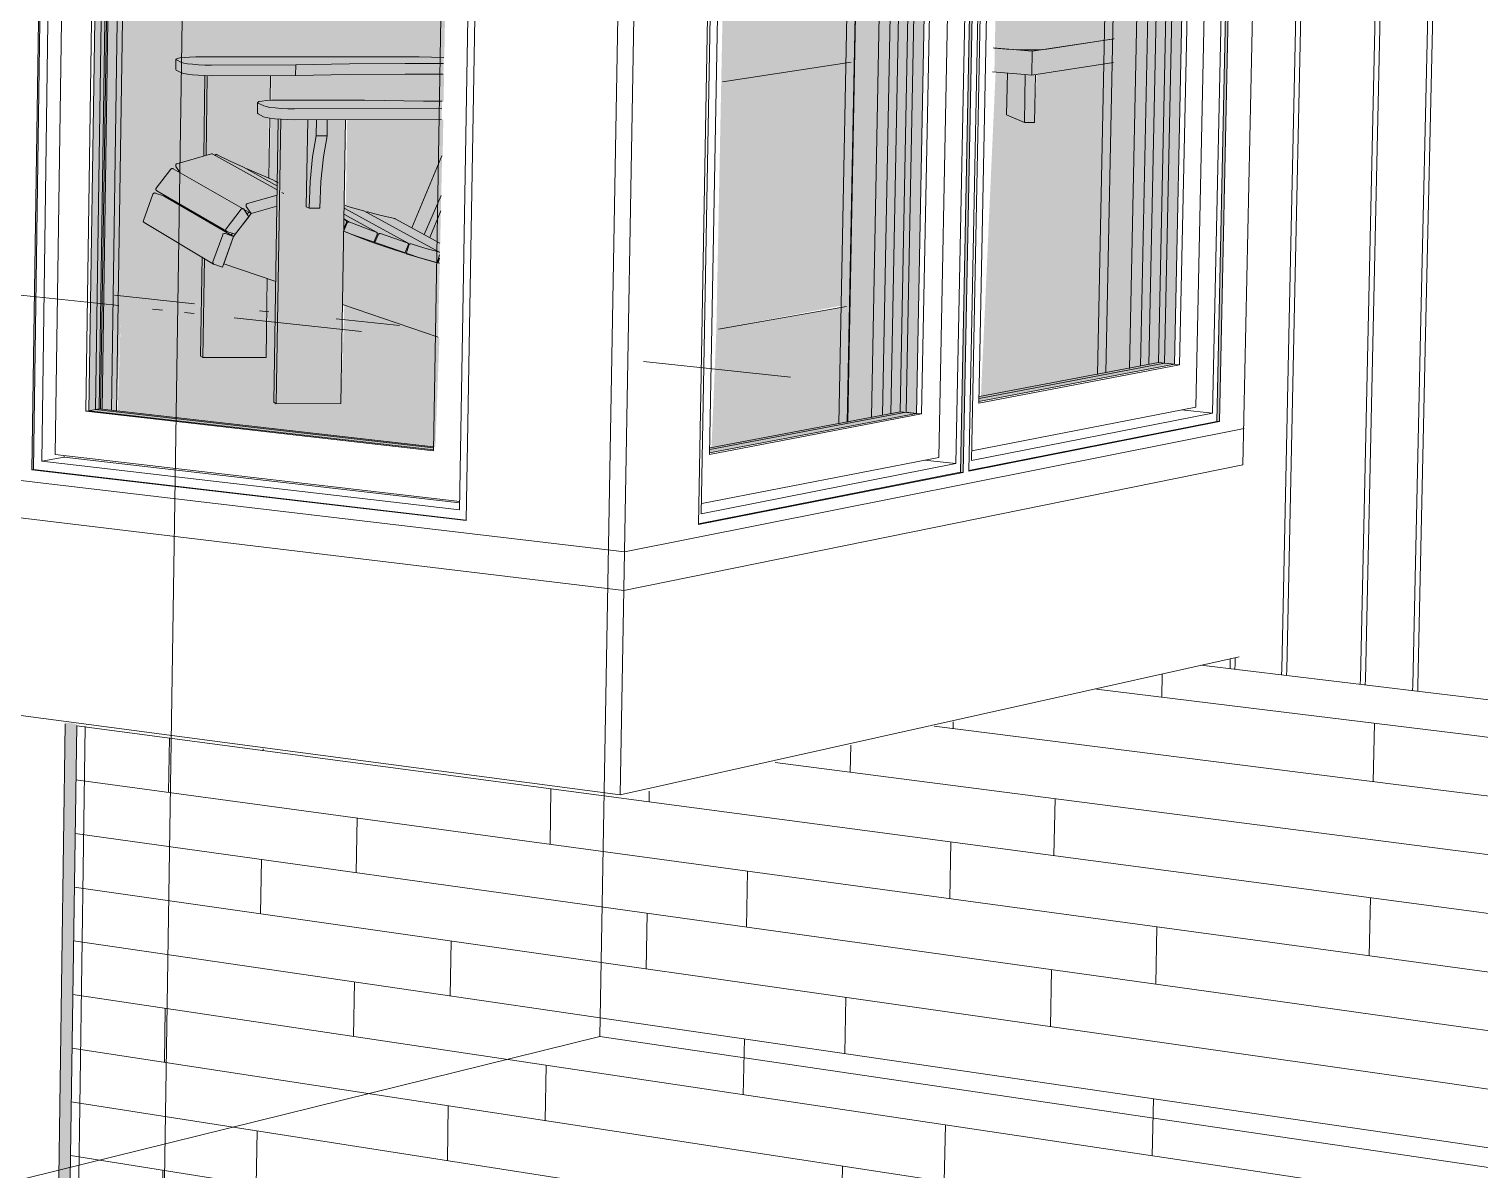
# Model space of a CAD drawing. Header units: inches. Extents: x 5690 to 5695, y -585 to 907.
# Drawn here: x 5694.5512 to 5694.6825, y 381.805 to 381.9082 of the extents above; entities that cross this region are included whole.
import ezdxf

# ---------------------------------------------------------------- set-up
doc = ezdxf.new("R2010")
doc.units = ezdxf.units.IN
doc.header["$MEASUREMENT"] = 0
for name, color, linetype, lineweight in [('A-DETL', 90, 'Continuous', 9), ('A-FLOR', 192, 'Continuous', 13), ('A-GLAZ-2', 151, 'Continuous', 9), ('A-WALL', 113, 'Continuous', 13), ('A-WALL-PATT-1', 111, 'Continuous', 9), ('G-ANNO-SYMB-1', 111, 'Continuous', 9), ('I-FURN', 30, 'Continuous', 9), ('I-WALL', 2, 'Continuous', 13), ('I-WALL-1', 2, 'Continuous', 9), ('Q-CASE', 31, 'Continuous', 9), ('S-FNDN', 32, 'Continuous', 13), ('S-FNDN-1', 32, 'Continuous', 9)]:
    doc.layers.add(name, color=color, linetype=linetype, lineweight=lineweight)
doc.layers.add('A-GLAZ-1', color=151, linetype='Continuous', lineweight=13, transparency=0.75)

# ---------------------------------------------------------------- blocks, each defined once
blk = doc.blocks.new('FP_129-3D View 1 Copy 1 Copy 1 Copy 1')
at = {"layer": 'A-WALL-PATT-1'}
for p, q in [((-8118.4018, 381.84774), (-8118.40176, 381.84982)), ((-8118.4077, 381.84847), (-8118.39223, 381.84657)), ((-8118.50003, 381.84515), (-8118.39257, 381.83089)), ((-8118.42239, 381.84513), (-8118.39234, 381.84134)), ((-8118.42069, 381.84491), (-8118.42068, 381.84552)), ((-8118.49172, 381.83914), (-8118.49164, 381.84404)), ((-8118.43001, 381.84097), (-8118.42996, 381.8434)), ((-8118.48316, 381.84291), (-8118.48315, 381.84308)), ((-8118.4368, 381.84185), (-8118.39246, 381.83611)), ((-8118.5001, 381.84028), (-8118.39268, 381.82567)), ((-8118.45718, 381.83444), (-8118.4571, 381.83945)), ((-8118.44821, 381.83827), (-8118.44819, 381.83926)), ((-8118.41156, 381.83341), (-8118.41146, 381.83857)), ((-8118.47473, 381.83187), (-8118.47465, 381.83682)), ((-8118.50017, 381.83542), (-8118.39279, 381.82045)), ((-8118.42099, 381.82952), (-8118.42089, 381.83465)), ((-8118.48339, 381.82815), (-8118.48331, 381.83307)), ((-8118.4394, 381.82695), (-8118.4393, 381.83201)), ((-8118.50025, 381.83056), (-8118.39291, 381.81523)), ((-8118.44848, 381.82317), (-8118.44839, 381.8282)), ((-8118.40234, 381.82178), (-8118.40223, 381.82697)), ((-8118.50032, 381.8257), (-8118.39302, 381.81002)), ((-8118.46622, 381.82072), (-8118.46614, 381.82569)), ((-8118.41188, 381.81794), (-8118.41177, 381.82309)), ((-8118.47497, 381.81704), (-8118.47489, 381.82198)), ((-8118.50039, 381.82084), (-8118.39313, 381.80482)), ((-8118.43049, 381.8155), (-8118.4304, 381.82059)), ((-8118.49209, 381.81471), (-8118.49201, 381.81959)), ((-8118.50046, 381.81599), (-8118.39324, 381.79961)), ((-8118.43968, 381.81177), (-8118.43958, 381.81683)), ((-8118.45762, 381.80945), (-8118.45753, 381.81444)), ((-8118.50053, 381.81114), (-8118.39335, 381.79441)), ((-8118.46647, 381.80582), (-8118.46639, 381.81079)), ((-8118.40267, 381.80624), (-8118.40256, 381.81142)), ((-8118.48377, 381.80361), (-8118.4837, 381.80851)), ((-8118.4215, 381.80393), (-8118.42139, 381.80904)), ((-8118.5006, 381.80629), (-8118.39463, 381.7894)), ((-8118.43079, 381.80026), (-8118.43069, 381.80533)), ((-8118.49231, 381.80009), (-8118.49224, 381.80496)), ((-8118.44893, 381.79806), (-8118.44884, 381.80307)), ((-8118.50067, 381.80145), (-8118.404, 381.78572)), ((-8118.45788, 381.79449), (-8118.45779, 381.79947)), ((-8118.50074, 381.79661), (-8118.41325, 381.78208)), ((-8118.47537, 381.7924), (-8118.47529, 381.79732)), ((-8118.4124, 381.79224), (-8118.4123, 381.79737)), ((-8118.484, 381.78892), (-8118.48393, 381.79382)), ((-8118.4218, 381.78862), (-8118.4217, 381.79372)), ((-8118.50081, 381.79177), (-8118.42239, 381.77849)), ((-8118.44015, 381.78655), (-8118.44005, 381.79159)), ((-8118.50088, 381.78694), (-8118.43142, 381.77494)), ((-8118.4492, 381.78303), (-8118.44911, 381.78804)), ((-8118.46689, 381.78107), (-8118.4668, 381.78601)), ((-8118.50095, 381.7821), (-8118.44079, 381.77152)), ((-8118.47561, 381.77764), (-8118.47553, 381.78256)), ((-8118.49268, 381.77578), (-8118.4926, 381.78063)), ((-8118.43127, 381.775), (-8118.43117, 381.77998)), ((-8118.50103, 381.77728), (-8118.45009, 381.76814)), ((-8118.44042, 381.77165), (-8118.44033, 381.77648)), ((-8118.45831, 381.76962), (-8118.45823, 381.77458)), ((-8118.5011, 381.77245), (-8118.45928, 381.76481)), ((-8118.46714, 381.76625), (-8118.46705, 381.77118)), ((-8118.48439, 381.76451), (-8118.48431, 381.76938)), ((-8118.50117, 381.76763), (-8118.46835, 381.76153)), ((-8118.4929, 381.76123), (-8118.49283, 381.76608)), ((-8118.50124, 381.76281), (-8118.4773, 381.75828)), ((-8118.50131, 381.75799), (-8118.48615, 381.75507)), ((-8118.50138, 381.75318), (-8118.49488, 381.7519))]:
    blk.add_line(p, q, dxfattribs=at)
blk = doc.blocks.new('FP_130-3D View 1 Copy 1 Copy 1 Copy 1')
at = {"layer": 'A-WALL-PATT-1'}
for p, q in [((-8118.39026, 381.88183), (-8118.38958, 381.91352)), ((-8118.38981, 381.88179), (-8118.38912, 381.91348)), ((-8118.38312, 381.88112), (-8118.38242, 381.91294)), ((-8118.38266, 381.88107), (-8118.38196, 381.91291)), ((-8118.37837, 381.88064), (-8118.37766, 381.91256)), ((-8118.37791, 381.88059), (-8118.3772, 381.91253)), ((-8118.39094, 381.85027), (-8118.39026, 381.88183)), ((-8118.39049, 381.85022), (-8118.38981, 381.88179)), ((-8118.39026, 381.88183), (-8118.39026, 381.88183)), ((-8118.38981, 381.88179), (-8118.38981, 381.88179)), ((-8118.38382, 381.84942), (-8118.38312, 381.88112)), ((-8118.38336, 381.84936), (-8118.38266, 381.88107)), ((-8118.38312, 381.88112), (-8118.38312, 381.88112)), ((-8118.38266, 381.88107), (-8118.38266, 381.88107)), ((-8118.37908, 381.84885), (-8118.37837, 381.88064)), ((-8118.37862, 381.84879), (-8118.37791, 381.88059)), ((-8118.37837, 381.88064), (-8118.37837, 381.88064)), ((-8118.37791, 381.88059), (-8118.37791, 381.88059)), ((-8118.39516, 381.85078), (-8118.39515, 381.85133)), ((-8118.39562, 381.85034), (-8118.39561, 381.85083)), ((-8118.39561, 381.85083), (-8118.3956, 381.85123)), ((-8118.39561, 381.85083), (-8118.39561, 381.85083)), ((-8118.39517, 381.85029), (-8118.39516, 381.85078)), ((-8118.39516, 381.85078), (-8118.39516, 381.85078)), ((-8118.39096, 381.84978), (-8118.39094, 381.85027)), ((-8118.39094, 381.85027), (-8118.39094, 381.85027)), ((-8118.3905, 381.84973), (-8118.39049, 381.85022)), ((-8118.39049, 381.85022), (-8118.39049, 381.85022)), ((-8118.38383, 381.84892), (-8118.38382, 381.84942)), ((-8118.38382, 381.84942), (-8118.38382, 381.84942)), ((-8118.38337, 381.84887), (-8118.38336, 381.84936)), ((-8118.38336, 381.84936), (-8118.38336, 381.84936)), ((-8118.37909, 381.84835), (-8118.37908, 381.84885)), ((-8118.37908, 381.84885), (-8118.37908, 381.84885)), ((-8118.37863, 381.84829), (-8118.37862, 381.84879)), ((-8118.37862, 381.84879), (-8118.37862, 381.84879))]:
    blk.add_line(p, q, dxfattribs=at)
blk = doc.blocks.new('FP_143-3D View 1 Copy 1 Copy 1 Copy 1')
at = {"layer": 'A-WALL-PATT-1'}
for p, q in [((-8118.37521, 381.84448), (-8118.36282, 381.84296)), ((-8118.37532, 381.83919), (-8118.36294, 381.83763)), ((-8118.36928, 381.83311), (-8118.36916, 381.83842)), ((-8118.37544, 381.83391), (-8118.36306, 381.83231)), ((-8118.37556, 381.82863), (-8118.36319, 381.82699)), ((-8118.37568, 381.82335), (-8118.36331, 381.82167)), ((-8118.3758, 381.81808), (-8118.36344, 381.81636)), ((-8118.37592, 381.81281), (-8118.36356, 381.81105)), ((-8118.36989, 381.80665), (-8118.36977, 381.81193)), ((-8118.37604, 381.80754), (-8118.36369, 381.80574)), ((-8118.37616, 381.80228), (-8118.36631, 381.80081))]:
    blk.add_line(p, q, dxfattribs=at)
blk = doc.blocks.new('FP_147-3D View 1 Copy 1 Copy 1 Copy 1')
at = {"layer": 'A-WALL-PATT-1'}
for p, q in [((-8118.39223, 381.84657), (-8118.37521, 381.84448)), ((-8118.38266, 381.84012), (-8118.38255, 381.84538)), ((-8118.39234, 381.84134), (-8118.37532, 381.83919)), ((-8118.39246, 381.83611), (-8118.37544, 381.83391)), ((-8118.39257, 381.83089), (-8118.37556, 381.82863)), ((-8118.38301, 381.82435), (-8118.3829, 381.8296)), ((-8118.39268, 381.82567), (-8118.37568, 381.82335)), ((-8118.39279, 381.82045), (-8118.3758, 381.81808)), ((-8118.39291, 381.81523), (-8118.37592, 381.81281)), ((-8118.39302, 381.81002), (-8118.37604, 381.80754)), ((-8118.39313, 381.80482), (-8118.37616, 381.80228)), ((-8118.38359, 381.79814), (-8118.38348, 381.80338)), ((-8118.39324, 381.79961), (-8118.37628, 381.79702)), ((-8118.39335, 381.79441), (-8118.38515, 381.79313))]:
    blk.add_line(p, q, dxfattribs=at)

msp = doc.modelspace()

# ---------------------------------------------------------------- hatches: boundary and pattern name
at = {"layer": 'A-GLAZ-1'}
h = msp.add_hatch(color=256, dxfattribs=at)
h.paths.add_polyline_path([(5694.63716, 381.8745), (5694.65488, 381.87788), (5694.6549, 381.87893), (5694.6573, 381.99453), (5694.65031, 381.99413), (5694.64782, 381.87696), (5694.63718, 381.87492)], flags=0)
h.paths.add_polyline_path([(5694.64088, 381.96457), (5694.64488, 381.96492), (5694.64497, 381.96915), (5694.64407, 381.96997), (5694.64094, 381.96749), (5694.64089, 381.96473)], flags=0)
h.paths.add_polyline_path([(5694.64095, 381.96774), (5694.64392, 381.9701), (5694.64232, 381.97156), (5694.641, 381.97051), (5694.64096, 381.9686)], flags=0)
h.paths.add_polyline_path([(5694.64101, 381.97076), (5694.64217, 381.97169), (5694.64105, 381.97266), (5694.64103, 381.97166)], flags=0)
h = msp.add_hatch(color=256, dxfattribs=at)
h.paths.add_polyline_path([(5694.5878, 381.87014), (5694.58781, 381.87041), (5694.5591, 381.87366), (5694.55958, 381.88404), (5694.56688, 381.88327), (5694.56694, 381.88756), (5694.56163, 381.89074), (5694.56163, 381.89085), (5694.56258, 381.89333), (5694.56272, 381.89333), (5694.56344, 381.89308), (5694.5635, 381.89316), (5694.56276, 381.89364), (5694.56278, 381.89377), (5694.56279, 381.89378), (5694.5642, 381.89555), (5694.56434, 381.89552), (5694.56496, 381.89517), (5694.56455, 381.89586), (5694.56463, 381.89598), (5694.56479, 381.89603), (5694.56708, 381.89669), (5694.56717, 381.90397), (5694.5656, 381.90409), (5694.56507, 381.90421), (5694.56455, 381.90453), (5694.56461, 381.90541), (5694.56467, 381.90554), (5694.56531, 381.90563), (5694.56635, 381.90566), (5694.58655, 381.9057), (5694.58877, 381.90563), (5694.58918, 381.92854), (5694.55995, 381.9307), (5694.56088, 381.9933), (5694.55836, 381.99337), (5694.55836, 381.99331), (5694.5566, 381.87367), (5694.5878, 381.87014)], flags=0)
h.paths.add_polyline_path([(5694.58532, 381.88132), (5694.57971, 381.88324), (5694.57969, 381.88191), (5694.57999, 381.88188)], flags=0)
h.paths.add_polyline_path([(5694.57363, 381.88255), (5694.57367, 381.88531), (5694.57282, 381.88561), (5694.57277, 381.88264), (5694.5735, 381.88257)], flags=0)
h.paths.add_polyline_path([(5694.5859, 381.8902), (5694.58862, 381.89674), (5694.58868, 381.89999), (5694.57998, 381.89997), (5694.57985, 381.89222), (5694.58218, 381.89157), (5694.58438, 381.89102), (5694.58587, 381.89022)], flags=0)
h.paths.add_polyline_path([(5694.57381, 381.89432), (5694.5739, 381.90002), (5694.57305, 381.9001), (5694.57296, 381.89469), (5694.5738, 381.89432)], flags=0)
h.paths.add_polyline_path([(5694.5887, 381.90166), (5694.58875, 381.90411), (5694.58528, 381.90412), (5694.57777, 381.90403), (5694.57311, 381.90397), (5694.57311, 381.90172), (5694.57413, 381.90174), (5694.58167, 381.90175), (5694.58846, 381.90166)], flags=0)
h.paths.add_polyline_path([(5694.5825, 381.93623), (5694.58601, 381.93662), (5694.58804, 381.93651), (5694.58838, 381.93665), (5694.59017, 381.93685), (5694.59019, 381.93783), (5694.58197, 381.93839), (5694.58194, 381.93627), (5694.58239, 381.93624)], flags=0)
h.paths.add_polyline_path([(5694.59019, 381.93803), (5694.59024, 381.94088), (5694.58202, 381.94142), (5694.58198, 381.93858), (5694.58932, 381.93808)], flags=0)
h.paths.add_polyline_path([(5694.59024, 381.94107), (5694.59029, 381.94372), (5694.58348, 381.94419), (5694.58347, 381.94437), (5694.58207, 381.94446), (5694.58203, 381.94161), (5694.58932, 381.94113)], flags=0)
h.paths.add_polyline_path([(5694.58348, 381.94456), (5694.58353, 381.9474), (5694.58212, 381.94749), (5694.58207, 381.94465), (5694.58347, 381.94456)], flags=0)
h.paths.add_polyline_path([(5694.58353, 381.94759), (5694.58358, 381.95044), (5694.58217, 381.95053), (5694.58217, 381.94768), (5694.58347, 381.9476)], flags=0)
h.paths.add_polyline_path([(5694.58358, 381.95063), (5694.58361, 381.95279), (5694.58221, 381.95287), (5694.58221, 381.95071), (5694.58347, 381.95064)], flags=0)
h.paths.add_polyline_path([(5694.58363, 381.9538), (5694.58427, 381.99281), (5694.58121, 381.99291), (5694.58062, 381.95397), (5694.58358, 381.9538)], flags=0)
h = msp.add_hatch(color=256, dxfattribs=at)
h.paths.add_polyline_path([(5694.57355, 381.8743), (5694.57941, 381.87431), (5694.57955, 381.88328), (5694.58821, 381.88031), (5694.58857, 381.89675), (5694.58583, 381.89021), (5694.58428, 381.89105), (5694.58145, 381.89176), (5694.57978, 381.89224), (5694.57982, 381.90001), (5694.58852, 381.90002), (5694.58857, 381.90168), (5694.58629, 381.9017), (5694.57984, 381.90178), (5694.57299, 381.90176), (5694.57302, 381.90399), (5694.5777, 381.90404), (5694.58019, 381.9041), (5694.58869, 381.90412), (5694.58873, 381.90563), (5694.58639, 381.9057), (5694.56523, 381.90564), (5694.56459, 381.90555), (5694.5645, 381.90546), (5694.56448, 381.90543), (5694.56451, 381.90448), (5694.56519, 381.90416), (5694.56597, 381.90405), (5694.5671, 381.90398), (5694.56699, 381.89671), (5694.56448, 381.89595), (5694.56446, 381.89581), (5694.56469, 381.89545), (5694.56485, 381.8952), (5694.5641, 381.89558), (5694.56401, 381.89552), (5694.56266, 381.8937), (5694.5627, 381.8936), (5694.56287, 381.89349), (5694.5634, 381.89319), (5694.56334, 381.89311), (5694.56248, 381.89336), (5694.56239, 381.89327), (5694.56154, 381.89075), (5694.56159, 381.89069), (5694.56685, 381.88758), (5694.56671, 381.87861), (5694.56692, 381.87848), (5694.57263, 381.87849), (5694.57274, 381.88563), (5694.57351, 381.88536), (5694.57334, 381.87444)], flags=0)
h.paths.add_polyline_path([(5694.57365, 381.89435), (5694.57288, 381.89471), (5694.57287, 381.90015), (5694.57353, 381.90007), (5694.57374, 381.90004), (5694.57365, 381.89436)], flags=0)
h.paths.add_polyline_path([(5694.561, 381.93382), (5694.56235, 381.93397), (5694.56324, 381.99345), (5694.56189, 381.99349), (5694.561, 381.93411)], flags=0)
h.paths.add_polyline_path([(5694.58194, 381.93617), (5694.58222, 381.93625), (5694.58194, 381.93627), (5694.58194, 381.93621)], flags=0)
h = msp.add_hatch(color=256, dxfattribs=at)
h.paths.add_polyline_path([(5694.61278, 381.86986), (5694.63152, 381.87343), (5694.63156, 381.87552), (5694.63383, 381.99329), (5694.62679, 381.99292), (5694.62572, 381.91588), (5694.6241, 381.91598), (5694.61406, 381.91457), (5694.6134, 381.88102), (5694.6247, 381.88317), (5694.62444, 381.87252), (5694.6128, 381.87031)], flags=0)
h.paths.add_polyline_path([(5694.6227, 381.95019), (5694.6245, 381.95042), (5694.62271, 381.95052)], flags=0)
h.paths.add_polyline_path([(5694.62487, 381.95144), (5694.62493, 381.95477), (5694.62276, 381.95305), (5694.62273, 381.95156), (5694.62473, 381.95144)], flags=0)
h.paths.add_polyline_path([(5694.62276, 381.95329), (5694.62493, 381.95502), (5694.62499, 381.95775), (5694.62281, 381.95603), (5694.62277, 381.95385)], flags=0)
h.paths.add_polyline_path([(5694.62282, 381.95627), (5694.62499, 381.958), (5694.62504, 381.96074), (5694.62287, 381.95901), (5694.62284, 381.9576)], flags=0)
h.paths.add_polyline_path([(5694.62288, 381.95925), (5694.62505, 381.96098), (5694.6251, 381.96372), (5694.62293, 381.96199), (5694.62291, 381.96087)], flags=0)
h.paths.add_polyline_path([(5694.62293, 381.96223), (5694.6251, 381.96397), (5694.62515, 381.96671), (5694.62298, 381.96497), (5694.62297, 381.96413)], flags=0)
h.paths.add_polyline_path([(5694.62299, 381.96521), (5694.62516, 381.96696), (5694.62521, 381.9697), (5694.62304, 381.96795), (5694.62302, 381.96706)], flags=0)
h.paths.add_polyline_path([(5694.62304, 381.9682), (5694.62522, 381.96994), (5694.62524, 381.97267), (5694.62309, 381.97094), (5694.62308, 381.96995)], flags=0)
h.paths.add_polyline_path([(5694.6231, 381.97118), (5694.62527, 381.97293), (5694.62532, 381.97568), (5694.62315, 381.97392), (5694.62313, 381.97267)], flags=0)
h.paths.add_polyline_path([(5694.62316, 381.97417), (5694.62533, 381.97592), (5694.62538, 381.97867), (5694.62321, 381.97691), (5694.62316, 381.97433)], flags=0)
h.paths.add_polyline_path([(5694.62321, 381.97715), (5694.62539, 381.97891), (5694.62544, 381.98166), (5694.62326, 381.97989), (5694.62321, 381.97718)], flags=0)
h.paths.add_polyline_path([(5694.62327, 381.98014), (5694.62544, 381.98191), (5694.62549, 381.98465), (5694.62332, 381.98288), (5694.62327, 381.98045)], flags=0)
h.paths.add_polyline_path([(5694.62332, 381.98313), (5694.6255, 381.9849), (5694.62554, 381.98688), (5694.6251, 381.98728), (5694.62338, 381.98587), (5694.62334, 381.98371)], flags=0)
h.paths.add_polyline_path([(5694.62338, 381.98612), (5694.62495, 381.9874), (5694.62343, 381.9888), (5694.6234, 381.98697)], flags=0)
h = msp.add_hatch(color=256, dxfattribs=at)
h.paths.add_polyline_path([(5694.63735, 381.8749), (5694.64802, 381.87693), (5694.64934, 381.90515), (5694.6424, 381.90406), (5694.6422, 381.89976), (5694.64129, 381.89976), (5694.63968, 381.90044), (5694.63985, 381.9042), (5694.63868, 381.90431), (5694.63737, 381.87534)], flags=0)
h.paths.add_polyline_path([(5694.63961, 381.93523), (5694.64248, 381.93745), (5694.63965, 381.93764), (5694.63961, 381.93572)], flags=0)
h.paths.add_polyline_path([(5694.64272, 381.93763), (5694.64626, 381.94037), (5694.63968, 381.94079), (5694.63966, 381.93783), (5694.64214, 381.93767)], flags=0)
h.paths.add_polyline_path([(5694.6465, 381.94055), (5694.6468, 381.94079), (5694.64685, 381.9435), (5694.63974, 381.94394), (5694.63968, 381.94099), (5694.64645, 381.94056)], flags=0)
h.paths.add_polyline_path([(5694.6504, 381.94357), (5694.65041, 381.94358), (5694.6504, 381.94406)], flags=0)
h.paths.add_polyline_path([(5694.64685, 381.9437), (5694.64688, 381.94667), (5694.63976, 381.94709), (5694.63974, 381.94414), (5694.64645, 381.94373)], flags=0)
h.paths.add_polyline_path([(5694.64688, 381.94687), (5694.64693, 381.94911), (5694.63977, 381.94952), (5694.63977, 381.94729), (5694.64641, 381.9469)], flags=0)
h.paths.add_polyline_path([(5694.6505, 381.94996), (5694.65084, 381.97708), (5694.64992, 381.97704), (5694.64548, 381.97726), (5694.64553, 381.97749), (5694.64634, 381.97755), (5694.64637, 381.97775), (5694.64687, 381.97768), (5694.64687, 381.97758), (5694.64744, 381.97768), (5694.6477, 381.98763), (5694.64081, 381.99375), (5694.64055, 381.99374), (5694.64012, 381.97329), (5694.64527, 381.96858), (5694.64825, 381.96846), (5694.64821, 381.96521), (5694.64008, 381.96451), (5694.63979, 381.95057), (5694.65014, 381.94998)], flags=0)
h.paths.add_polyline_path([(5694.64771, 381.9879), (5694.64777, 381.99079), (5694.64425, 381.99393), (5694.64117, 381.99374), (5694.64749, 381.98809)], flags=0)
h.paths.add_polyline_path([(5694.64777, 381.99106), (5694.64778, 381.994), (5694.64761, 381.99411), (5694.64453, 381.99395), (5694.64749, 381.99131)], flags=0)
h = msp.add_hatch(color=256, dxfattribs=at)
h.paths.add_polyline_path([(5694.61295, 381.87027), (5694.6246, 381.87248), (5694.62506, 381.88309), (5694.6134, 381.88102), (5694.61298, 381.87085)], flags=0)
h.paths.add_polyline_path([(5694.62682, 381.93488), (5694.62682, 381.93535), (5694.61518, 381.93614), (5694.61519, 381.93567), (5694.62638, 381.93491)], flags=0)
h.paths.add_polyline_path([(5694.62683, 381.93555), (5694.62685, 381.93848), (5694.61524, 381.93924), (5694.61519, 381.93633), (5694.62638, 381.93558)], flags=0)
h.paths.add_polyline_path([(5694.62689, 381.93867), (5694.62691, 381.9416), (5694.6153, 381.94233), (5694.61524, 381.93943), (5694.62685, 381.93867)], flags=0)
h.paths.add_polyline_path([(5694.62691, 381.94179), (5694.62697, 381.94472), (5694.62079, 381.9451), (5694.62079, 381.9439), (5694.61533, 381.94331), (5694.61533, 381.94253), (5694.62681, 381.9418)], flags=0)
h.paths.add_polyline_path([(5694.62697, 381.94492), (5694.62703, 381.94785), (5694.62085, 381.94822), (5694.6208, 381.9453), (5694.62681, 381.94493)], flags=0)
h.paths.add_polyline_path([(5694.62703, 381.94804), (5694.62709, 381.95026), (5694.62438, 381.95037), (5694.62055, 381.94998), (5694.62055, 381.94904), (5694.62087, 381.94903), (5694.62087, 381.94841), (5694.62681, 381.94806)], flags=0)
h.paths.add_polyline_path([(5694.62761, 381.98471), (5694.62775, 381.99307), (5694.61895, 381.99261), (5694.62725, 381.98503)], flags=0)
h = msp.add_hatch(color=256, dxfattribs=at)
h.paths.add_polyline_path([(5694.64129, 381.89976), (5694.6422, 381.89976), (5694.64229, 381.90408), (5694.64923, 381.90517), (5694.6493, 381.91066), (5694.63866, 381.90905), (5694.63857, 381.90432), (5694.63975, 381.90422), (5694.63968, 381.90044)], flags=0)
h.paths.add_polyline_path([(5694.64947, 381.91635), (5694.6496, 381.9193), (5694.64234, 381.91982), (5694.6413, 381.91983), (5694.64155, 381.93241), (5694.64046, 381.93248), (5694.64044, 381.93271), (5694.6403, 381.93312), (5694.64007, 381.93348), (5694.63976, 381.93377), (5694.63929, 381.93398), (5694.63888, 381.91718), (5694.64936, 381.91635)], flags=0)
msp.add_hatch(color=256, dxfattribs=at).paths.add_polyline_path([(5694.58796, 381.87037), (5694.58833, 381.88028), (5694.58532, 381.88132), (5694.57969, 381.88191), (5694.57941, 381.87431), (5694.57355, 381.8743), (5694.57334, 381.87449), (5694.57363, 381.88255), (5694.57277, 381.88264), (5694.57263, 381.87849), (5694.56692, 381.87848), (5694.56671, 381.87861), (5694.56688, 381.88327), (5694.55955, 381.88404), (5694.5592, 381.87362), (5694.58795, 381.87037)], flags=0)
at = {"layer": 'A-WALL'}
for points in [[(5694.65894, 381.87268), (5694.66163, 381.99905), (5694.6614, 381.99904), (5694.65872, 381.8727)], [(5694.55144, 381.86833), (5694.55158, 381.86835), (5694.55345, 381.99799), (5694.5533, 381.998), (5694.55144, 381.8687)], [(5694.63574, 381.86809), (5694.6383, 381.99794), (5694.63807, 381.99793), (5694.63551, 381.86812)], [(5694.63626, 381.8682), (5694.65894, 381.87268), (5694.6586, 381.87268), (5694.63626, 381.86822)], [(5694.61177, 381.86336), (5694.63574, 381.86809), (5694.63538, 381.86809), (5694.61177, 381.86338)], [(5694.59076, 381.86372), (5694.59077, 381.86376), (5694.59053, 381.86375)], [(5694.55306, 381.74916), (5694.55409, 381.74953), (5694.55549, 381.84532), (5694.55446, 381.84546), (5694.55308, 381.75107)]]:
    msp.add_hatch(color=256, dxfattribs=at).paths.add_polyline_path(points, flags=0)

# ---------------------------------------------------------------- linework, layer by layer
at = {"layer": 'A-DETL'}
msp.add_line((5694.55627, 381.8451), (5694.55487, 381.7498), dxfattribs=at)
at = {"layer": 'A-FLOR'}
for p, q in [((5694.39178, 381.88606), (5694.60508, 381.8609)), ((5694.55929, 381.88318), (5694.54839, 381.88434)), ((5694.56234, 381.88286), (5694.56325, 381.88276)), ((5694.56613, 381.88246), (5694.56526, 381.88255)), ((5694.58127, 381.88085), (5694.56974, 381.88207)), ((5694.62011, 381.87671), (5694.6068, 381.87813)), ((5694.60508, 381.8609), (5694.66118, 381.87206)), ((5694.60468, 381.8389), (5694.3917, 381.86713)), ((5694.60468, 381.8389), (5694.60508, 381.8609)), ((5694.66074, 381.85141), (5694.60468, 381.8389))]:
    msp.add_line(p, q, dxfattribs=at)
at = {"layer": 'A-GLAZ-2'}
for p, q in [((5694.6614, 381.99904), (5694.65872, 381.8727)), ((5694.55158, 381.86835), (5694.55345, 381.99799)), ((5694.55416, 381.99713), (5694.55232, 381.86911)), ((5694.63508, 381.86888), (5694.63761, 381.99707)), ((5694.63807, 381.99793), (5694.63551, 381.86812)), ((5694.63902, 381.99714), (5694.63649, 381.86915)), ((5694.65941, 381.99775), (5694.65681, 381.874)), ((5694.65832, 381.87344), (5694.66096, 381.9982)), ((5694.55354, 381.8697), (5694.55538, 381.99666)), ((5694.59016, 381.8647), (5694.59237, 381.99603)), ((5694.61441, 381.99594), (5694.61201, 381.86434)), ((5694.63603, 381.9966), (5694.63354, 381.86945)), ((5694.65585, 381.99445), (5694.65342, 381.87803)), ((5694.65396, 381.87797), (5694.65639, 381.99448)), ((5694.65488, 381.87788), (5694.65732, 381.99453)), ((5694.65488, 381.87788), (5694.65732, 381.99453)), ((5694.65732, 381.99453), (5694.65488, 381.87788)), ((5694.65534, 381.87783), (5694.65779, 381.99455)), ((5694.55807, 381.99338), (5694.55631, 381.87362)), ((5694.55836, 381.99337), (5694.5566, 381.87367)), ((5694.55836, 381.99337), (5694.5566, 381.87367)), ((5694.5566, 381.87367), (5694.55836, 381.99337)), ((5694.55895, 381.99331), (5694.55719, 381.87377)), ((5694.55753, 381.87383), (5694.55929, 381.99331)), ((5694.55942, 381.99329), (5694.55766, 381.8738)), ((5694.55957, 381.99329), (5694.5578, 381.87378)), ((5694.55863, 381.87368), (5694.5604, 381.99328)), ((5694.5604, 381.99328), (5694.55863, 381.87368)), ((5694.5591, 381.87363), (5694.56088, 381.99327)), ((5694.62845, 381.87326), (5694.63076, 381.99311)), ((5694.62918, 381.87341), (5694.63149, 381.99315)), ((5694.63236, 381.99321), (5694.63004, 381.87358)), ((5694.63058, 381.87353), (5694.63291, 381.99324)), ((5694.63152, 381.87343), (5694.63385, 381.99329)), ((5694.63152, 381.87343), (5694.63385, 381.99329)), ((5694.63385, 381.99329), (5694.63152, 381.87343)), ((5694.63198, 381.87338), (5694.63432, 381.99331)), ((5694.63952, 381.99359), (5694.63716, 381.87436)), ((5694.65031, 381.99413), (5694.64791, 381.87694)), ((5694.65106, 381.99417), (5694.64866, 381.87709)), ((5694.64866, 381.87709), (5694.65106, 381.99417)), ((5694.6508, 381.8775), (5694.65322, 381.99429)), ((5694.65181, 381.8777), (5694.65423, 381.99435)), ((5694.65254, 381.87785), (5694.65497, 381.99439)), ((5694.5878, 381.87005), (5694.58984, 381.99239)), ((5694.61501, 381.99229), (5694.61277, 381.86971)), ((5694.62678, 381.99286), (5694.6245, 381.87247)), ((5694.62755, 381.9929), (5694.62525, 381.87261)), ((5694.62759, 381.99293), (5694.6253, 381.87265)), ((5694.6253, 381.87265), (5694.62759, 381.99293)), ((5694.62745, 381.87307), (5694.62975, 381.99305)), ((5694.63716, 381.87436), (5694.65534, 381.87783)), ((5694.63717, 381.8745), (5694.65488, 381.87788)), ((5694.63717, 381.8745), (5694.65488, 381.87788)), ((5694.65488, 381.87788), (5694.63717, 381.8745)), ((5694.6372, 381.87478), (5694.65396, 381.87797)), ((5694.65342, 381.87803), (5694.63721, 381.87495)), ((5694.65342, 381.87803), (5694.65488, 381.87788)), ((5694.65396, 381.87797), (5694.65488, 381.87788)), ((5694.65534, 381.87783), (5694.65488, 381.87788)), ((5694.5566, 381.87367), (5694.55631, 381.87362)), ((5694.55631, 381.87362), (5694.5878, 381.87005)), ((5694.55753, 381.87383), (5694.5566, 381.87367)), ((5694.55719, 381.87377), (5694.5566, 381.87367)), ((5694.5566, 381.87367), (5694.5878, 381.87014)), ((5694.5566, 381.87367), (5694.5878, 381.87014)), ((5694.5878, 381.87014), (5694.5566, 381.87367)), ((5694.55719, 381.87377), (5694.5878, 381.87031)), ((5694.5878, 381.87041), (5694.55753, 381.87383)), ((5694.63004, 381.87358), (5694.61283, 381.87031)), ((5694.63004, 381.87358), (5694.63152, 381.87343)), ((5694.65681, 381.874), (5694.63654, 381.87004)), ((5694.65832, 381.87344), (5694.6555, 381.87374)), ((5694.61277, 381.86971), (5694.63198, 381.87338)), ((5694.61278, 381.86986), (5694.63152, 381.87343)), ((5694.61278, 381.86986), (5694.63152, 381.87343)), ((5694.63152, 381.87343), (5694.61278, 381.86986)), ((5694.61281, 381.87015), (5694.63058, 381.87353)), ((5694.63058, 381.87353), (5694.63152, 381.87343)), ((5694.63198, 381.87338), (5694.63152, 381.87343)), ((5694.65872, 381.8727), (5694.63627, 381.86827)), ((5694.63649, 381.86915), (5694.65832, 381.87344)), ((5694.59017, 381.86544), (5694.55354, 381.8697)), ((5694.59076, 381.86376), (5694.55158, 381.86835)), ((5694.55232, 381.86911), (5694.55436, 381.86948)), ((5694.55232, 381.86911), (5694.59016, 381.8647)), ((5694.55436, 381.8696), (5694.55436, 381.86948)), ((5694.55436, 381.86948), (5694.59014, 381.86532)), ((5694.61201, 381.86434), (5694.63508, 381.86888)), ((5694.63354, 381.86945), (5694.61207, 381.86526)), ((5694.63508, 381.86888), (5694.63223, 381.86919)), ((5694.63551, 381.86812), (5694.61178, 381.86343))]:
    msp.add_line(p, q, dxfattribs=at)
at = {"layer": 'A-WALL'}
for p, q in [((5694.60508, 381.8609), (5694.60804, 382.0274)), ((5694.66105, 381.86876), (5694.66445, 382.02814)), ((5694.66163, 381.99905), (5694.65894, 381.87268)), ((5694.55144, 381.86833), (5694.5533, 381.998)), ((5694.6383, 381.99794), (5694.63574, 381.86809)), ((5694.63626, 381.8682), (5694.63883, 381.99797)), ((5694.59301, 381.99688), (5694.59076, 381.86372)), ((5694.61177, 381.86336), (5694.6142, 381.99679)), ((5694.39177, 381.88305), (5694.60501, 381.8574)), ((5694.65894, 381.87268), (5694.63626, 381.8682)), ((5694.65872, 381.8727), (5694.65894, 381.87268)), ((5694.55158, 381.86835), (5694.55144, 381.86833)), ((5694.59076, 381.86372), (5694.55144, 381.86833)), ((5694.60501, 381.8574), (5694.66105, 381.86876)), ((5694.63574, 381.86809), (5694.61177, 381.86336)), ((5694.6355, 381.86812), (5694.63574, 381.86809)), ((5694.55306, 381.74915), (5694.55446, 381.84533))]:
    msp.add_line(p, q, dxfattribs=at)
at = {"layer": 'G-ANNO-SYMB-1'}
for p, q in [((5694.56981, 382.22321), (5694.5634, 381.80122)), ((5694.60981, 382.21073), (5694.60284, 381.81705)), ((5693.95952, 381.65807), (5694.60284, 381.81705)), ((5694.82324, 381.78461), (5694.60284, 381.81705))]:
    msp.add_line(p, q, dxfattribs=at)
at = {"layer": 'I-FURN'}
for p, q in [((5694.56446, 381.90453), (5694.56447, 381.90548)), ((5694.56452, 381.90543), (5694.56499, 381.90518)), ((5694.5865, 381.9057), (5694.56627, 381.90568)), ((5694.58873, 381.90563), (5694.5865, 381.9057)), ((5694.62559, 381.90522), (5694.61394, 381.90344)), ((5694.62559, 381.90522), (5694.61394, 381.90344)), ((5694.56451, 381.90448), (5694.56446, 381.90455)), ((5694.56498, 381.90423), (5694.56451, 381.90448)), ((5694.56699, 381.8967), (5694.5671, 381.90399)), ((5694.5672, 381.89676), (5694.56731, 381.90399)), ((5694.5753, 381.90399), (5694.56767, 381.90398)), ((5694.56769, 381.90494), (5694.57532, 381.90495)), ((5694.57299, 381.90173), (5694.57303, 381.90399)), ((5694.5753, 381.90399), (5694.57532, 381.90495)), ((5694.57186, 381.90059), (5694.57187, 381.90156)), ((5694.57193, 381.90151), (5694.57243, 381.90124)), ((5694.58153, 381.90178), (5694.57372, 381.90177)), ((5694.57192, 381.90053), (5694.57187, 381.9006)), ((5694.57241, 381.90027), (5694.57192, 381.90053)), ((5694.57288, 381.8947), (5694.57296, 381.90013)), ((5694.57374, 381.90005), (5694.57334, 381.87444)), ((5694.57396, 381.90004), (5694.57355, 381.8743)), ((5694.58852, 381.90002), (5694.5752, 381.9)), ((5694.57522, 381.90098), (5694.58854, 381.901)), ((5694.5764, 381.9), (5694.57627, 381.89213)), ((5694.57718, 381.89853), (5694.5772, 381.90001)), ((5694.57818, 381.90001), (5694.57816, 381.89853)), ((5694.57941, 381.87431), (5694.57982, 381.90001)), ((5694.57816, 381.89853), (5694.57718, 381.89853)), ((5694.56457, 381.89602), (5694.56768, 381.89691)), ((5694.5678, 381.89689), (5694.57364, 381.89364)), ((5694.58856, 381.89674), (5694.58584, 381.89021)), ((5694.56269, 381.8938), (5694.56401, 381.89552)), ((5694.56421, 381.89556), (5694.57057, 381.89194)), ((5694.56487, 381.89518), (5694.56448, 381.89578)), ((5694.57058, 381.8957), (5694.57368, 381.89398)), ((5694.57087, 381.89555), (5694.57091, 381.89554)), ((5694.57091, 381.89554), (5694.57324, 381.89456)), ((5694.5626, 381.89336), (5694.56334, 381.89311)), ((5694.56905, 381.8899), (5694.56273, 381.89357)), ((5694.57324, 381.89456), (5694.57325, 381.89455)), ((5694.57324, 381.89455), (5694.57372, 381.89429)), ((5694.5736, 381.89439), (5694.57373, 381.89432)), ((5694.57361, 381.89438), (5694.57373, 381.89433)), ((5694.57407, 381.89341), (5694.57425, 381.89331)), ((5694.56153, 381.89087), (5694.56239, 381.89327)), ((5694.56334, 381.89311), (5694.56342, 381.8932)), ((5694.56334, 381.89311), (5694.56968, 381.88943)), ((5694.56354, 381.89299), (5694.56334, 381.89311)), ((5694.56362, 381.89309), (5694.56354, 381.89299)), ((5694.57051, 381.89194), (5694.57045, 381.89197)), ((5694.57084, 381.89216), (5694.57128, 381.8915)), ((5694.57363, 381.89318), (5694.57094, 381.89241)), ((5694.57128, 381.8915), (5694.57362, 381.89217)), ((5694.57362, 381.89217), (5694.57128, 381.8915)), ((5694.57627, 381.89213), (5694.57653, 381.89199)), ((5694.5775, 381.89199), (5694.57653, 381.89199)), ((5694.57976, 381.89198), (5694.58544, 381.88886)), ((5694.58696, 381.8896), (5694.58849, 381.89315)), ((5694.56789, 381.88694), (5694.56159, 381.89069)), ((5694.57037, 381.8919), (5694.56901, 381.89014)), ((5694.57128, 381.8915), (5694.56968, 381.88943)), ((5694.56985, 381.88964), (5694.57107, 381.89122)), ((5694.57107, 381.89122), (5694.57063, 381.89189)), ((5694.57128, 381.8915), (5694.57065, 381.89186)), ((5694.57093, 381.89144), (5694.57107, 381.89162)), ((5694.57107, 381.89162), (5694.57128, 381.8915)), ((5694.57965, 381.891), (5694.57983, 381.89091)), ((5694.57997, 381.89066), (5694.57966, 381.88994)), ((5694.57967, 381.89015), (5694.57991, 381.8907)), ((5694.57968, 381.89102), (5694.5802, 381.89074)), ((5694.57982, 381.89091), (5694.57968, 381.89097)), ((5694.57972, 381.89141), (5694.58262, 381.88982)), ((5694.58145, 381.89176), (5694.58149, 381.89174)), ((5694.58148, 381.89174), (5694.58827, 381.88803)), ((5694.58428, 381.89105), (5694.58432, 381.89104)), ((5694.58432, 381.89104), (5694.58838, 381.88882)), ((5694.58847, 381.89174), (5694.58746, 381.88933)), ((5694.56871, 381.88959), (5694.56782, 381.88713)), ((5694.56869, 381.88667), (5694.56968, 381.88943)), ((5694.56968, 381.88943), (5694.5688, 381.88697)), ((5694.56968, 381.88943), (5694.56892, 381.88969)), ((5694.56906, 381.8899), (5694.56909, 381.88989)), ((5694.56909, 381.88989), (5694.56985, 381.88964)), ((5694.56947, 381.88955), (5694.56961, 381.88972)), ((5694.56968, 381.88943), (5694.56947, 381.88955)), ((5694.58237, 381.88887), (5694.58269, 381.88961)), ((5694.58277, 381.88959), (5694.58244, 381.88884)), ((5694.58519, 381.88792), (5694.58551, 381.88866)), ((5694.58556, 381.88865), (5694.58533, 381.88787)), ((5694.56671, 381.87861), (5694.56685, 381.88759)), ((5694.56692, 381.87848), (5694.56705, 381.88747)), ((5694.56789, 381.88694), (5694.56792, 381.88693)), ((5694.56792, 381.88693), (5694.56869, 381.88667)), ((5694.5688, 381.88697), (5694.57351, 381.88535)), ((5694.58813, 381.88706), (5694.58833, 381.88777)), ((5694.58833, 381.88746), (5694.58821, 381.88704)), ((5694.58821, 381.88704), (5694.58832, 381.88701)), ((5694.57263, 381.87849), (5694.57274, 381.88562)), ((5694.56615, 381.88334), (5694.55891, 381.88411)), ((5694.57956, 381.88328), (5694.58822, 381.88031)), ((5694.61358, 381.88105), (5694.62518, 381.88311)), ((5694.57289, 381.88263), (5694.57203, 381.88272)), ((5694.58471, 381.88138), (5694.57899, 381.88199)), ((5694.56692, 381.87848), (5694.56671, 381.87861)), ((5694.57263, 381.87849), (5694.56692, 381.87848)), ((5694.57355, 381.8743), (5694.57334, 381.87444)), ((5694.57941, 381.87431), (5694.57355, 381.8743))]:
    msp.add_line(p, q, dxfattribs=at)
for points in [[(5694.56627, 381.90568, 0), (5694.56571, 381.90567, 0), (5694.56523, 381.90564, 0), (5694.56484, 381.9056, 0), (5694.56459, 381.90555, 0), (5694.56448, 381.90549, 0), (5694.56452, 381.90543, 0)], [(5694.56499, 381.90518, 0), (5694.56519, 381.90512, 0), (5694.56552, 381.90506, 0), (5694.56597, 381.90501, 0), (5694.56651, 381.90497, 0), (5694.56709, 381.90494, 0), (5694.56769, 381.90494, 0)], [(5694.56767, 381.90398, 0), (5694.56708, 381.90399, 0), (5694.56649, 381.90402, 0), (5694.56596, 381.90406, 0), (5694.56551, 381.90411, 0), (5694.56517, 381.90417, 0), (5694.56498, 381.90423, 0)], [(5694.58868, 381.90412, 0), (5694.58522, 381.90413, 0), (5694.58017, 381.90409, 0), (5694.5753, 381.90399, 0)], [(5694.57532, 381.90495, 0), (5694.58019, 381.90505, 0), (5694.58524, 381.90508, 0), (5694.5887, 381.90507, 0)], [(5694.57372, 381.90177, 0), (5694.57314, 381.90176, 0), (5694.57264, 381.90173, 0), (5694.57225, 381.90169, 0), (5694.57199, 381.90164, 0), (5694.57188, 381.90157, 0), (5694.57193, 381.90151, 0)], [(5694.57243, 381.90124, 0), (5694.57263, 381.90118, 0), (5694.57298, 381.90111, 0), (5694.57345, 381.90106, 0), (5694.574, 381.90102, 0), (5694.57461, 381.90099, 0), (5694.57522, 381.90098, 0)], [(5694.58857, 381.90167, 0), (5694.5869, 381.90169, 0), (5694.58153, 381.90178, 0)], [(5694.5752, 381.9, 0), (5694.57459, 381.90001, 0), (5694.57399, 381.90004, 0), (5694.57343, 381.90008, 0), (5694.57297, 381.90013, 0), (5694.57262, 381.9002, 0), (5694.57241, 381.90027, 0)], [(5694.57653, 381.89199, 0), (5694.57662, 381.89442, 0), (5694.57684, 381.89664, 0), (5694.57718, 381.89853, 0)], [(5694.57816, 381.89853, 0), (5694.57782, 381.89665, 0), (5694.57759, 381.89442, 0), (5694.5775, 381.89199, 0)], [(5694.56448, 381.89578, 0), (5694.56446, 381.89581, 0), (5694.56445, 381.89585, 0), (5694.56445, 381.89588, 0), (5694.56446, 381.89592, 0), (5694.56448, 381.89595, 0), (5694.5645, 381.89598, 0), (5694.56453, 381.896, 0), (5694.56457, 381.89602, 0)], [(5694.56768, 381.89691, 0), (5694.56772, 381.89691, 0), (5694.56776, 381.89691, 0), (5694.56779, 381.8969, 0)], [(5694.568, 381.89677, 0), (5694.56803, 381.8968, 0), (5694.56806, 381.89682, 0), (5694.5681, 381.89684, 0), (5694.56813, 381.89684, 0), (5694.56817, 381.89684, 0), (5694.56821, 381.89683, 0)], [(5694.56821, 381.89683, 0), (5694.56939, 381.89625, 0), (5694.57058, 381.8957, 0)], [(5694.56401, 381.89552, 0), (5694.56404, 381.89554, 0), (5694.56407, 381.89556, 0), (5694.5641, 381.89558, 0), (5694.56414, 381.89558, 0), (5694.56418, 381.89557, 0), (5694.56421, 381.89556, 0)], [(5694.56239, 381.89327, 0), (5694.56241, 381.8933, 0), (5694.56244, 381.89333, 0), (5694.56248, 381.89336, 0), (5694.56252, 381.89337, 0), (5694.56256, 381.89337, 0), (5694.5626, 381.89336, 0)], [(5694.56273, 381.89357, 0), (5694.5627, 381.8936, 0), (5694.56268, 381.89363, 0), (5694.56266, 381.89366, 0), (5694.56266, 381.8937, 0), (5694.56266, 381.89374, 0), (5694.56267, 381.89377, 0), (5694.56269, 381.8938, 0)], [(5694.5735, 381.8944, 0), (5694.57354, 381.8944, 0), (5694.57358, 381.8944, 0), (5694.57361, 381.89438, 0)], [(5694.57057, 381.89194, 0), (5694.57054, 381.89195, 0), (5694.5705, 381.89196, 0), (5694.57046, 381.89196, 0), (5694.57043, 381.89194, 0), (5694.57039, 381.89192, 0), (5694.57037, 381.8919, 0)], [(5694.57094, 381.89241, 0), (5694.5709, 381.89239, 0), (5694.57087, 381.89237, 0), (5694.57084, 381.89234, 0), (5694.57083, 381.89231, 0), (5694.57082, 381.89227, 0), (5694.57082, 381.89223, 0), (5694.57083, 381.8922, 0), (5694.57084, 381.89216, 0)], [(5694.57978, 381.89223, 0), (5694.58024, 381.8921, 0), (5694.58145, 381.89176, 0)], [(5694.56159, 381.89069, 0), (5694.56156, 381.89072, 0), (5694.56154, 381.89075, 0), (5694.56152, 381.89079, 0), (5694.56152, 381.89083, 0), (5694.56153, 381.89087, 0)], [(5694.57063, 381.89189, 0), (5694.57061, 381.89192, 0), (5694.57058, 381.89194, 0)], [(5694.57991, 381.8907, 0), (5694.57992, 381.89074, 0), (5694.57992, 381.89078, 0), (5694.57991, 381.89082, 0), (5694.57989, 381.89086, 0), (5694.57986, 381.89089, 0), (5694.57984, 381.89091, 0)], [(5694.58021, 381.89073, 0), (5694.58017, 381.89075, 0), (5694.58013, 381.89076, 0), (5694.58009, 381.89075, 0), (5694.58006, 381.89074, 0), (5694.58002, 381.89072, 0), (5694.57999, 381.89069, 0), (5694.57997, 381.89066, 0)], [(5694.5826, 381.88982, 0), (5694.5814, 381.89027, 0), (5694.58021, 381.89073, 0)], [(5694.58171, 381.89164, 0), (5694.58175, 381.89165, 0), (5694.58179, 381.89166, 0), (5694.58183, 381.89165, 0)], [(5694.58183, 381.89165, 0), (5694.58305, 381.89134, 0), (5694.58428, 381.89105, 0)], [(5694.56892, 381.88969, 0), (5694.56888, 381.8897, 0), (5694.56883, 381.88969, 0), (5694.56879, 381.88968, 0), (5694.56876, 381.88966, 0), (5694.56873, 381.88963, 0), (5694.56871, 381.88959, 0)], [(5694.56901, 381.89014, 0), (5694.56899, 381.89011, 0), (5694.56898, 381.89007, 0), (5694.56898, 381.89003, 0), (5694.56898, 381.88999, 0), (5694.569, 381.88996, 0), (5694.56902, 381.88993, 0), (5694.56905, 381.8899, 0)], [(5694.5883, 381.88702, 0), (5694.58645, 381.88753, 0), (5694.58024, 381.88967, 0), (5694.57965, 381.8899, 0)], [(5694.57966, 381.8899, 0), (5694.581, 381.88937, 0), (5694.58237, 381.88887, 0)], [(5694.58269, 381.88961, 0), (5694.5827, 381.88965, 0), (5694.5827, 381.88968, 0), (5694.5827, 381.88972, 0), (5694.58268, 381.88975, 0), (5694.58266, 381.88978, 0), (5694.58263, 381.88981, 0), (5694.5826, 381.88982, 0)], [(5694.58298, 381.88968, 0), (5694.58294, 381.88969, 0), (5694.5829, 381.88969, 0), (5694.58286, 381.88968, 0), (5694.58282, 381.88966, 0), (5694.58279, 381.88963, 0), (5694.58277, 381.88959, 0)], [(5694.58542, 381.88887, 0), (5694.58419, 381.88927, 0), (5694.58298, 381.88969, 0)], [(5694.58244, 381.88884, 0), (5694.58381, 381.88837, 0), (5694.58519, 381.88792, 0)], [(5694.58551, 381.88866, 0), (5694.58552, 381.88869, 0), (5694.58553, 381.88873, 0), (5694.58552, 381.88877, 0), (5694.5855, 381.8888, 0), (5694.58548, 381.88883, 0), (5694.58545, 381.88886, 0), (5694.58542, 381.88887, 0)], [(5694.58576, 381.88876, 0), (5694.58573, 381.88877, 0), (5694.58569, 381.88877, 0), (5694.58565, 381.88876, 0), (5694.58562, 381.88874, 0), (5694.58559, 381.88872, 0), (5694.58557, 381.88869, 0), (5694.58556, 381.88865, 0)], [(5694.58824, 381.88804, 0), (5694.587, 381.88839, 0), (5694.58576, 381.88876, 0)], [(5694.58834, 381.88797, 0), (5694.58832, 381.888, 0), (5694.58828, 381.88803, 0), (5694.58824, 381.88804, 0)], [(5694.56782, 381.88713, 0), (5694.56781, 381.88709, 0), (5694.56782, 381.88705, 0), (5694.56783, 381.88701, 0), (5694.56785, 381.88698, 0), (5694.56788, 381.88695, 0)], [(5694.58533, 381.88787, 0), (5694.58673, 381.88745, 0), (5694.58813, 381.88706, 0)]]:
    msp.add_polyline3d(points, dxfattribs=at)
at = {"layer": 'I-WALL'}
msp.add_line((5694.65727, 381.85066), (5694.6937, 381.84627), dxfattribs=at)
at = {"layer": 'Q-CASE'}
for p, q in [((5694.63845, 381.90649), (5694.642, 381.90619)), ((5694.63966, 381.90639), (5694.63857, 381.90648)), ((5694.642, 381.90619), (5694.64941, 381.90733)), ((5694.64937, 381.90733), (5694.64333, 381.90639)), ((5694.64196, 381.90403), (5694.642, 381.90619)), ((5694.64936, 381.90519), (5694.64196, 381.90403)), ((5694.64134, 381.90408), (5694.6384, 381.90434)), ((5694.63968, 381.90044), (5694.63975, 381.90422)), ((5694.64129, 381.89976), (5694.64137, 381.90408)), ((5694.64196, 381.90403), (5694.64134, 381.90408)), ((5694.64229, 381.90408), (5694.6422, 381.89976)), ((5694.64129, 381.89976), (5694.63968, 381.90044)), ((5694.6422, 381.89976), (5694.64129, 381.89976))]:
    msp.add_line(p, q, dxfattribs=at)
msp.add_polyline3d([(5694.64333, 381.90639, 0), (5694.64291, 381.90635, 0), (5694.64235, 381.90632, 0), (5694.6417, 381.90631, 0), (5694.64101, 381.90632, 0), (5694.64031, 381.90634, 0), (5694.63966, 381.90639, 0)], dxfattribs=at)
at = {"layer": 'S-FNDN'}
msp.add_line((5694.55549, 381.8452), (5694.55409, 381.74951), dxfattribs=at)

# ---------------------------------------------------------------- block references
at = {"layer": 'I-WALL-1'}
msp.add_blockref('FP_130-3D View 1 Copy 1 Copy 1 Copy 1', (13813.05552, 0), dxfattribs=at)
at = {"layer": 'S-FNDN-1'}
for name in ['FP_129-3D View 1 Copy 1 Copy 1 Copy 1', 'FP_147-3D View 1 Copy 1 Copy 1 Copy 1', 'FP_143-3D View 1 Copy 1 Copy 1 Copy 1']:
    msp.add_blockref(name, (13813.05552, 0), dxfattribs=at)

doc.saveas('drawing.dxf')
